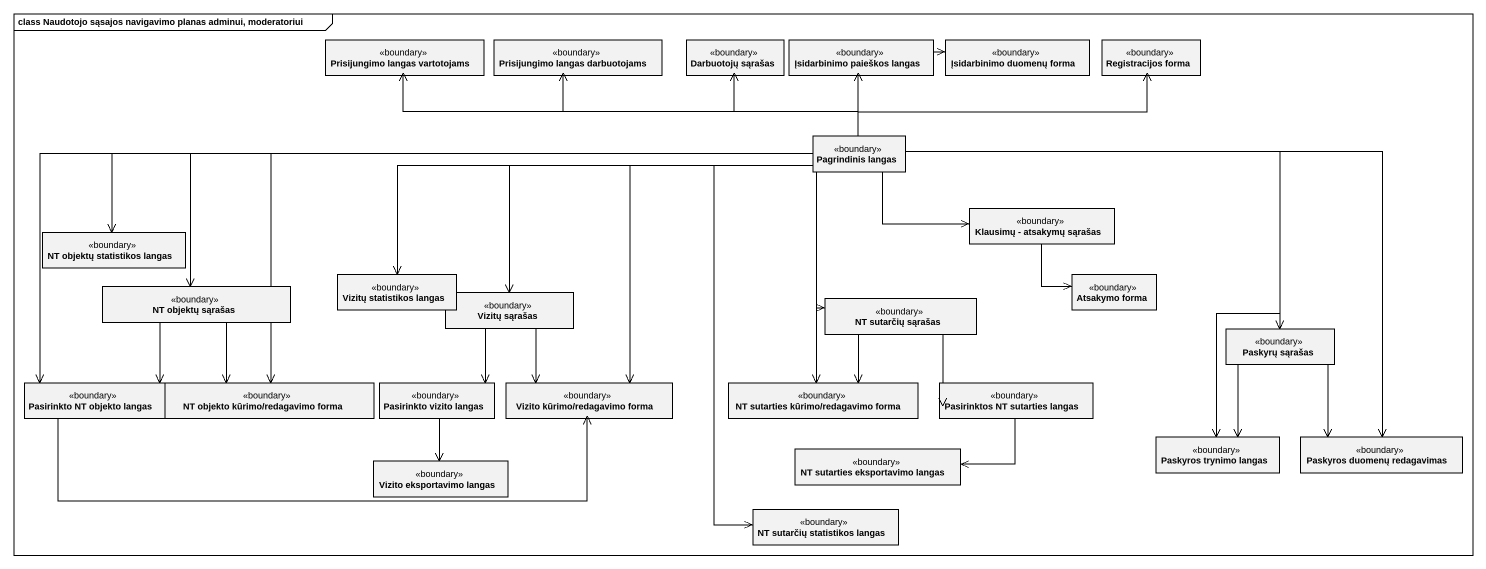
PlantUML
@startuml
mainframe class Naudotojo sąsajos navigavimo planas adminui, moderatoriui
hide circle
hide empty members
class "Prisijungimo langas vartotojams" as Prisijungimo_langas <<boundary>>
class "Prisijungimo langas darbuotojams" as Prisijungimo_langas_2 <<boundary>>
class "Darbuotojų sąrašas" as Darbuotojų_sąrašas <<boundary>>
class "Įsidarbinimo paieškos langas" as Įsidarbinimo_paieškos_langas <<boundary>>
class "Įsidarbinimo duomenų forma" as Įsidarbinimo_duomenų_forma <<boundary>>
class "Registracijos forma" as Registracijos_forma <<boundary>>
class "Pagrindinis langas" as Pagrindinis_langas <<boundary>>
class "NT objektų statistikos langas" as NT_objektų_statistikos <<boundary>>
class "Klausimų - atsakymų sąrašas" as Klausimų_atsakymų_sąrašas <<boundary>>
class "Vizitų statistikos langas" as Vizitų_statistikos_langas <<boundary>>
class "Atsakymo forma" as Atsakymo_forma <<boundary>>
class "NT objektų sąrašas" as NT_objektų_sąrašas <<boundary>>
class "Vizitų sąrašas" as Vizitų_sąrašas <<boundary>>
class "NT sutarčių sąrašas" as NT_sutarčių_sąrašas <<boundary>>
class "Paskyrų sąrašas" as Paskyrų_sąrašas <<boundary>>
class "Pasirinkto NT objekto langas" as Pasirinkto_NT_objekto_langas <<boundary>>
class "NT objekto kūrimo/redagavimo forma" as NT_objekto_kūrimo <<boundary>>
class "Pasirinkto vizito langas" as Pasirinkto_vizito_langas <<boundary>>
class "Vizito kūrimo/redagavimo forma" as Vizito_kūrimo_redagavimo <<boundary>>
class "NT sutarties kūrimo/redagavimo forma" as NT_sutarties_kūrimo <<boundary>>
class "Pasirinktos NT sutarties langas" as Pasirinktos_NT_sutarties <<boundary>>
class "Paskyros trynimo langas" as Paskyros_trynimo_langas <<boundary>>
class "Paskyros duomenų redagavimas" as Paskyros_duomenų_redagavimas <<boundary>>
class "Vizito eksportavimo langas" as Vizito_eksportavimo_langas <<boundary>>
class "NT sutarties eksportavimo langas" as NT_sutarties_eksportavimo <<boundary>>
class "NT sutarčių statistikos langas" as NT_sutarčių_statistikos <<boundary>>
Įsidarbinimo_paieškos_langas -right-> Įsidarbinimo_duomenų_forma
Pagrindinis_langas -left-> Prisijungimo_langas
Pagrindinis_langas -left-> Prisijungimo_langas_2
Pagrindinis_langas -up-> Darbuotojų_sąrašas
Pagrindinis_langas -up-> Įsidarbinimo_paieškos_langas
Pagrindinis_langas -right-> Registracijos_forma
Pagrindinis_langas -left-> NT_objektų_statistikos
Pagrindinis_langas -right-> Klausimų_atsakymų_sąrašas
Pagrindinis_langas -left-> Vizitų_statistikos_langas
Pagrindinis_langas -left-> NT_objektų_sąrašas
Pagrindinis_langas -left-> Vizitų_sąrašas
Pagrindinis_langas --> NT_sutarčių_sąrašas
Pagrindinis_langas -right-> Paskyrų_sąrašas
Pagrindinis_langas -left-> Pasirinkto_NT_objekto_langas
Pagrindinis_langas -left-> NT_objekto_kūrimo
Pagrindinis_langas --> Vizito_kūrimo_redagavimo
Pagrindinis_langas --> NT_sutarties_kūrimo
Pagrindinis_langas --> Paskyros_trynimo_langas
Pagrindinis_langas -right-> Paskyros_duomenų_redagavimas
Pagrindinis_langas --> NT_sutarčių_statistikos
Klausimų_atsakymų_sąrašas --> Atsakymo_forma
NT_objektų_sąrašas --> Pasirinkto_NT_objekto_langas
NT_objektų_sąrašas --> NT_objekto_kūrimo
Vizitų_sąrašas --> Pasirinkto_vizito_langas
Vizitų_sąrašas --> Vizito_kūrimo_redagavimo
NT_sutarčių_sąrašas --> NT_sutarties_kūrimo
NT_sutarčių_sąrašas --> Pasirinktos_NT_sutarties
Paskyrų_sąrašas --> Paskyros_trynimo_langas
Paskyrų_sąrašas --> Paskyros_duomenų_redagavimas
Pasirinkto_NT_objekto_langas -right-> Vizito_kūrimo_redagavimo
Pasirinkto_vizito_langas --> Vizito_eksportavimo_langas
Pasirinktos_NT_sutarties -left-> NT_sutarties_eksportavimo
@enduml
